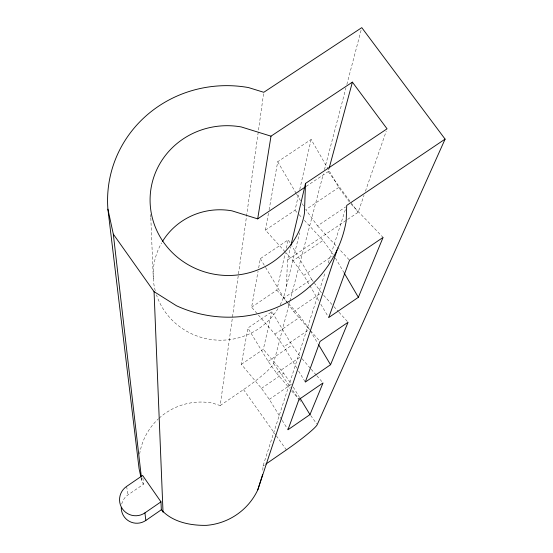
<?xml version="1.0" encoding="UTF-8"?>
<svg xmlns="http://www.w3.org/2000/svg" width="553" height="553" viewBox="0 0 553 553"><rect width="100%" height="100%" fill="white"/><g stroke="black" fill="none" stroke-linecap="round" stroke-linejoin="round"><path stroke-width="0.41" stroke-dasharray="2.77 2.07" d="M280.129 304.869A67.148 65.192 6 0 0 286.447 286.33L287.477 260.034L290.615 246.714M262.82 470.257L262.993 466.089L325.316 272.028M159.146 418.158A62.351 61.756 5 0 1 212.207 403.026L220.177 405.549L263.65 93.153M281.754 419.637L269.318 399.377L261.486 388.372L241.364 364.309L247.875 328.04L271.889 311.74L291.984 345.1L300.431 356.858L276.604 373.157L268.17 361.358L247.875 328.04M296.837 368.098L283.938 346.752L274.903 334.157L251.615 307.205L258.071 271.205M258.673 267.852L260.325 258.645L288.279 239.815L291.348 245.014M285.03 251.753L265.447 230.11L268.475 213.23M269.083 209.85L277.717 161.732L311.145 139.46L338.754 187.46L350.581 203.58M241.364 364.309L263.318 349.344L271.889 311.74M251.615 307.205L276.811 290.138L285.217 253.233M286.364 248.2L288.279 239.815M265.447 230.11L295.012 210.258L299 192.769M299.754 189.437L311.145 139.46M286.447 286.33L299.657 232.841M220.177 405.549L243.527 389.582A35.198 4.666 -35.4 0 0 273.521 363.487L289.765 301.668M289.986 300.832L323.36 173.849M324.452 169.667L345.971 87.803M346.849 84.457L361.337 29.323M306.134 186.402L328.219 171.61L328.897 169.121M328.219 262.986L345.653 208.716M287.477 260.034L358.109 212.338L364.012 195.313M365.415 191.255L386.215 131.248M262.993 466.089L264.41 465.108M121.701 504.066A15.705 15.581 -22.1 0 1 128.082 494.831L143.58 484.207L142.874 477.84M269.318 399.377L291.493 384.162L283.654 373.192L263.318 349.344M261.486 388.372L283.654 373.192M274.903 334.157L300.376 316.807L309.424 329.36L283.938 346.752M268.17 361.358L291.984 345.1M287.795 303.424L293.698 311.615L321.397 292.786L314.498 283.267M318.646 300.542L303.763 275.401L332.298 256.067M287.304 302.74L283.862 297.963L311.539 279.182L291.79 245.76M338.754 187.46L305.712 209.663L317.519 225.866L345.66 206.905M285.604 252.389L293.09 260.663L323.035 240.431L333.238 254.435M351.169 204.195L383.077 237.417M317.519 225.866L349.537 260.187M295.012 210.258L298.516 214.032M299.097 214.661L302.021 217.799M304.357 220.315L323.035 240.431M323.664 295.295L333.314 305.961M333.881 306.59L338.415 311.609M338.989 312.238L348.065 322.275M276.811 290.138L288.037 302.837M288.597 303.473L300.376 316.807M293.698 311.615L309.95 330.023M310.51 330.659L319.475 340.814M302.125 358.807L310.606 368.588M311.166 369.238L316.254 375.107M316.821 375.764L323.042 382.932M276.604 373.157L289.461 388.303M291.694 390.936L298.966 399.494M328.219 171.61L350.512 201.983M351.017 202.674L358.109 212.338M311.539 279.182L314 282.583M293.09 260.663L303.763 275.401M273.521 363.487L290.601 387.377M292.613 390.183L298.641 398.616M299.145 399.321L300.652 401.43M310.696 415.476L316.731 423.909M243.527 389.582L275.919 435.183M276.417 435.882L286.385 449.914M141.015 477.647L141.907 481.794L143.58 484.207M282.196 420.363L287.968 429.771M293.256 387.059L299.415 397.199M298.613 371.042L305.284 382.082M260.325 258.645L265.122 266.65M265.558 267.382L283.862 297.963M310.309 330.832L317.788 343.365M320.837 304.24L328.71 317.553M277.717 161.732L296.235 193.439M296.671 194.179L300.542 200.815M302.27 203.767L303.556 205.979M335.457 258.064L343.669 272.131M126.602 486.426L128.082 494.831M141.409 477.509L141.907 481.794M150.672 214.502L150.782 217.073M150.817 217.93L153.354 279.756M139.632 454.068A62.351 61.756 5 0 1 158.511 418.732M278 308.615A67.148 65.192 6 0 1 212.905 339.763A67.148 65.192 6 0 1 156.464 294.853M155.234 290.74A67.148 65.192 6 0 1 161.656 242.857"/><path stroke-width="0.83" d="M305.526 183.423L304.399 213.617A77.731 74.862 6.1 0 1 214.682 274.316A77.731 74.862 6.1 0 1 151.225 187.197A77.731 74.862 6.1 0 1 241.26 126.941L270.998 136.169L352.399 82.141L387.059 128.814L305.526 183.423L291.009 245.048M162.534 241.378A67.148 65.192 6 0 1 231.977 210.845L257.691 218.87L270.998 136.169M329.118 168.292L352.399 82.141M160.964 501.848L144.934 512.88A16.224 16.085 -20.2 0 1 122.386 508.843A16.224 16.085 -20.2 0 1 126.602 486.426L142.612 475.456L160.964 501.848L161.338 509.769C172.398 522.129 190.515 525.675 206.546 525.35A62.351 61.756 5 0 0 257.802 489.827L262.654 474.426M257.802 489.827L337.102 249.97M309.977 414.591L323.042 382.932L298.966 399.494L287.968 429.771L309.977 414.591L299.857 397.925M330.549 364.731L348.065 322.275L320.035 341.45L305.284 382.082L330.549 364.731L318.666 344.837M358.365 297.314L383.077 237.417L349.537 260.187L328.71 317.553L358.365 297.314L344.097 272.871M140.835 476.817L139.059 468.509L107.904 209.152A120.153 115.722 6.1 0 1 248.491 87.568L263.774 92.296L361.78 27.65L445.096 139.114L317.228 424.614A35.406 3.311 -35.4 0 1 286.385 449.914L265.827 464.126M121.266 507.295A15.705 15.581 -22.1 0 0 145.826 520.456L161.338 509.769M445.096 139.114L346.71 205.426L346.192 221.048A120.153 115.722 6.1 0 1 176.462 305.747L154.059 291.645L113.317 234.147L107.904 209.152M257.691 218.87L304.71 187.363M144.934 512.88L145.826 520.456M113.317 234.147L141.312 476.658M154.059 291.645L163.017 512.196"/></g></svg>
